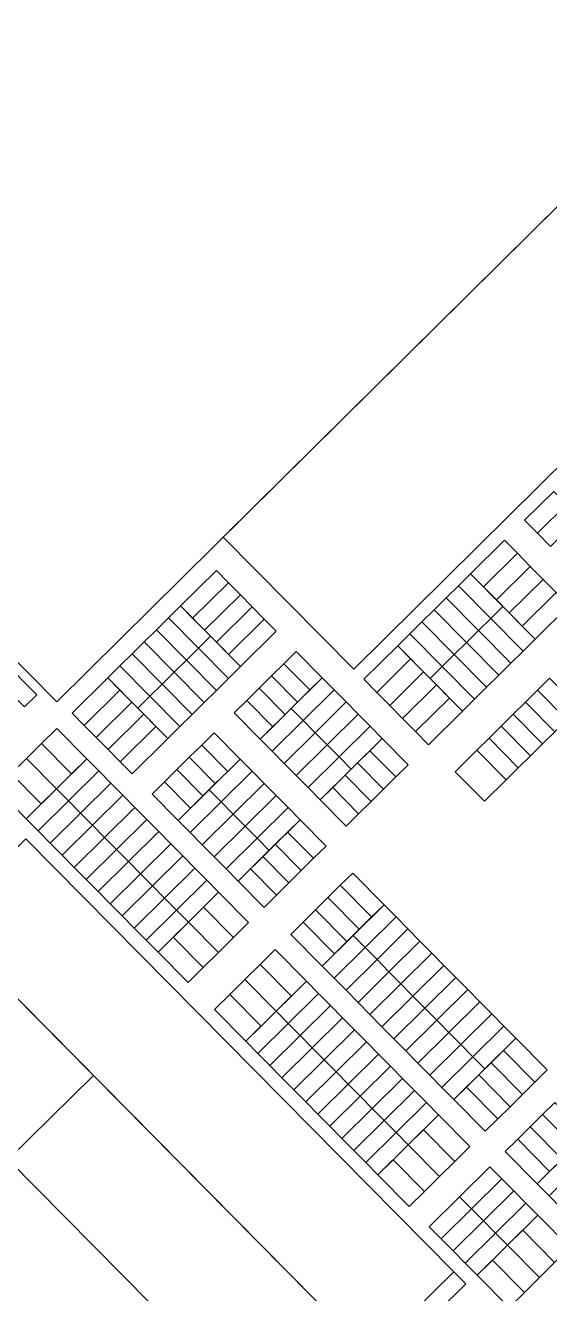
# Model space of a CAD drawing. Header units: metres. Extents: x 5590187 to 5598444, y 6961268 to 6971080.
# Drawn here: x 5595142 to 5595419, y 6967997 to 6968666 of the extents above; entities that cross this region are included whole.
import ezdxf

# ---------------------------------------------------------------- set-up
doc = ezdxf.new("R2010")
doc.units = ezdxf.units.M
doc.layers.add('zz_catastro_fontana', color=7, linetype='Continuous')

msp = doc.modelspace()

# ---------------------------------------------------------------- linework, layer by layer
at = {"layer": 'zz_catastro_fontana'}
for points in [[(5595162.65, 6969001.89), (5595507.2, 6968653.49), (5595158.79, 6968308.94), (5594814.24, 6968657.35), (5595162.65, 6969001.89)], [(5595576.11, 6968583.81), (5595315.51, 6968326.1), (5595246.6, 6968395.78), (5595507.2, 6968653.49), (5595576.11, 6968583.81)], [(5595405.63, 6968404.67), (5595420.98, 6968419.85), (5595427.8, 6968412.95), (5595412.45, 6968397.78), (5595405.63, 6968404.67)], [(5595412.45, 6968397.78), (5595427.8, 6968412.95), (5595434.62, 6968406.05), (5595419.28, 6968390.88), (5595412.45, 6968397.78)], [(5595377.07, 6968376.43), (5595394.97, 6968394.13), (5595401.79, 6968387.23), (5595383.89, 6968369.53), (5595377.07, 6968376.43)], [(5595383.89, 6968369.53), (5595401.79, 6968387.23), (5595408.61, 6968380.33), (5595390.71, 6968362.63), (5595383.89, 6968369.53)], [(5595390.71, 6968362.63), (5595408.61, 6968380.33), (5595415.43, 6968373.44), (5595397.53, 6968355.74), (5595390.71, 6968362.63)], [(5595224.13, 6968359.49), (5595242.97, 6968378.12), (5595249.3, 6968371.72), (5595230.46, 6968353.09), (5595224.13, 6968359.49)], [(5595370.67, 6968370.1), (5595377.07, 6968376.43), (5595394.12, 6968359.19), (5595387.72, 6968352.86), (5595370.67, 6968370.1)], [(5595397.53, 6968355.74), (5595415.43, 6968373.44), (5595422.25, 6968366.54), (5595404.35, 6968348.84), (5595397.53, 6968355.74)], [(5595230.46, 6968353.09), (5595249.3, 6968371.72), (5595255.63, 6968365.32), (5595236.78, 6968346.69), (5595230.46, 6968353.09)], [(5595236.78, 6968346.69), (5595255.63, 6968365.32), (5595261.95, 6968358.92), (5595243.11, 6968340.29), (5595236.78, 6968346.69)], [(5595364.27, 6968363.77), (5595370.67, 6968370.1), (5595387.72, 6968352.86), (5595381.32, 6968346.53), (5595364.27, 6968363.77)], [(5595404.35, 6968348.84), (5595422.25, 6968366.54), (5595429.07, 6968359.64), (5595411.17, 6968341.94), (5595404.35, 6968348.84)], [(5595217.73, 6968353.16), (5595224.13, 6968359.49), (5595239.95, 6968343.49), (5595233.55, 6968337.16), (5595217.73, 6968353.16)], [(5595243.11, 6968340.29), (5595261.95, 6968358.92), (5595268.28, 6968352.53), (5595249.44, 6968333.89), (5595243.11, 6968340.29)], [(5595357.87, 6968357.44), (5595364.27, 6968363.77), (5595381.32, 6968346.53), (5595374.93, 6968340.2), (5595357.87, 6968357.44)], [(5595387.72, 6968352.86), (5595394.12, 6968359.19), (5595411.17, 6968341.94), (5595404.78, 6968335.61), (5595387.72, 6968352.86)], [(5595211.33, 6968346.83), (5595217.73, 6968353.16), (5595233.55, 6968337.16), (5595227.15, 6968330.83), (5595211.33, 6968346.83)], [(5595249.44, 6968333.89), (5595268.28, 6968352.53), (5595274.61, 6968346.13), (5595255.77, 6968327.49), (5595249.44, 6968333.89)], [(5595351.47, 6968351.11), (5595357.87, 6968357.44), (5595374.93, 6968340.2), (5595368.53, 6968333.87), (5595351.47, 6968351.11)], [(5595381.32, 6968346.53), (5595387.72, 6968352.86), (5595404.78, 6968335.61), (5595398.38, 6968329.29), (5595381.32, 6968346.53)], [(5595204.93, 6968340.5), (5595211.33, 6968346.83), (5595227.15, 6968330.83), (5595220.75, 6968324.51), (5595204.93, 6968340.5)], [(5595345.07, 6968344.79), (5595351.47, 6968351.11), (5595368.53, 6968333.87), (5595362.13, 6968327.54), (5595345.07, 6968344.79)], [(5595374.93, 6968340.2), (5595381.32, 6968346.53), (5595398.38, 6968329.29), (5595391.98, 6968322.96), (5595374.93, 6968340.2)], [(5595198.53, 6968334.18), (5595204.93, 6968340.5), (5595220.75, 6968324.51), (5595214.35, 6968318.18), (5595198.53, 6968334.18)], [(5595233.55, 6968337.16), (5595239.95, 6968343.49), (5595255.77, 6968327.49), (5595249.37, 6968321.16), (5595233.55, 6968337.16)], [(5595320.79, 6968320.77), (5595338.68, 6968338.46), (5595345.5, 6968331.56), (5595327.61, 6968313.87), (5595320.79, 6968320.77)], [(5595338.68, 6968338.46), (5595345.07, 6968344.79), (5595362.13, 6968327.54), (5595355.73, 6968321.22), (5595338.68, 6968338.46)], [(5595368.53, 6968333.87), (5595374.93, 6968340.2), (5595391.98, 6968322.96), (5595385.58, 6968316.63), (5595368.53, 6968333.87)], [(5595192.13, 6968327.85), (5595198.53, 6968334.18), (5595214.35, 6968318.18), (5595207.95, 6968311.85), (5595192.13, 6968327.85)], [(5595227.15, 6968330.83), (5595233.55, 6968337.16), (5595249.37, 6968321.16), (5595242.97, 6968314.84), (5595227.15, 6968330.83)], [(5595278.62, 6968328.99), (5595285.16, 6968335.46), (5595298.87, 6968321.6), (5595292.33, 6968315.13), (5595278.62, 6968328.99)], [(5595362.13, 6968327.54), (5595368.53, 6968333.87), (5595385.58, 6968316.63), (5595379.18, 6968310.3), (5595362.13, 6968327.54)], [(5595123.52, 6968324.69), (5595129.92, 6968331.02), (5595148.2, 6968312.54), (5595141.8, 6968306.21), (5595123.52, 6968324.69)], [(5595185.73, 6968321.52), (5595192.13, 6968327.85), (5595207.95, 6968311.85), (5595201.55, 6968305.52), (5595185.73, 6968321.52)], [(5595220.75, 6968324.51), (5595227.15, 6968330.83), (5595242.97, 6968314.84), (5595236.57, 6968308.51), (5595220.75, 6968324.51)], [(5595272.08, 6968322.52), (5595278.62, 6968328.99), (5595292.33, 6968315.13), (5595285.79, 6968308.66), (5595272.08, 6968322.52)], [(5595327.61, 6968313.87), (5595345.5, 6968331.56), (5595352.32, 6968324.66), (5595334.43, 6968306.97), (5595327.61, 6968313.87)], [(5595355.73, 6968321.22), (5595362.13, 6968327.54), (5595379.18, 6968310.3), (5595372.78, 6968303.97), (5595355.73, 6968321.22)], [(5595166.89, 6968302.89), (5595185.73, 6968321.52), (5595192.06, 6968315.12), (5595173.22, 6968296.49), (5595166.89, 6968302.89)], [(5595214.35, 6968318.18), (5595220.75, 6968324.51), (5595236.57, 6968308.51), (5595230.17, 6968302.18), (5595214.35, 6968318.18)], [(5595265.53, 6968316.05), (5595272.08, 6968322.52), (5595285.79, 6968308.66), (5595279.25, 6968302.19), (5595265.53, 6968316.05)], [(5595282.52, 6968305.42), (5595298.87, 6968321.6), (5595305.2, 6968315.2), (5595288.84, 6968299.02), (5595282.52, 6968305.42)], [(5595334.43, 6968306.97), (5595352.32, 6968324.66), (5595359.14, 6968317.77), (5595341.25, 6968300.08), (5595334.43, 6968306.97)], [(5595412.44, 6968315.07), (5595418.84, 6968321.39), (5595434.31, 6968305.75), (5595427.91, 6968299.42), (5595412.44, 6968315.07)], [(5595173.22, 6968296.49), (5595192.06, 6968315.12), (5595198.39, 6968308.72), (5595179.55, 6968290.09), (5595173.22, 6968296.49)], [(5595201.55, 6968305.52), (5595207.95, 6968311.85), (5595223.77, 6968295.85), (5595217.37, 6968289.52), (5595201.55, 6968305.52)], [(5595207.95, 6968311.85), (5595214.35, 6968318.18), (5595230.17, 6968302.18), (5595223.77, 6968295.85), (5595207.95, 6968311.85)], [(5595258.99, 6968309.58), (5595265.53, 6968316.05), (5595279.25, 6968302.19), (5595272.7, 6968295.72), (5595258.99, 6968309.58)], [(5595288.84, 6968299.02), (5595305.2, 6968315.2), (5595311.53, 6968308.8), (5595295.17, 6968292.62), (5595288.84, 6968299.02)], [(5595341.25, 6968300.08), (5595359.14, 6968317.77), (5595365.96, 6968310.87), (5595348.07, 6968293.18), (5595341.25, 6968300.08)], [(5595406.04, 6968308.74), (5595412.44, 6968315.07), (5595427.91, 6968299.42), (5595421.51, 6968293.09), (5595406.04, 6968308.74)], [(5595179.55, 6968290.09), (5595198.39, 6968308.72), (5595204.72, 6968302.32), (5595185.87, 6968283.69), (5595179.55, 6968290.09)], [(5595252.45, 6968303.12), (5595258.99, 6968309.58), (5595272.7, 6968295.72), (5595266.16, 6968289.25), (5595252.45, 6968303.12)], [(5595266.16, 6968289.25), (5595282.52, 6968305.42), (5595288.84, 6968299.02), (5595272.49, 6968282.85), (5595266.16, 6968289.25)], [(5595295.17, 6968292.62), (5595311.53, 6968308.8), (5595317.86, 6968302.4), (5595301.5, 6968286.23), (5595295.17, 6968292.62)], [(5595348.07, 6968293.18), (5595365.96, 6968310.87), (5595372.78, 6968303.97), (5595354.89, 6968286.28), (5595348.07, 6968293.18)], [(5595399.64, 6968302.41), (5595406.04, 6968308.74), (5595421.51, 6968293.09), (5595415.11, 6968286.77), (5595399.64, 6968302.41)], [(5595185.87, 6968283.69), (5595204.72, 6968302.32), (5595211.04, 6968295.92), (5595192.2, 6968277.29), (5595185.87, 6968283.69)], [(5595272.49, 6968282.85), (5595288.84, 6968299.02), (5595295.17, 6968292.62), (5595278.82, 6968276.45), (5595272.49, 6968282.85)], [(5595301.5, 6968286.23), (5595317.86, 6968302.4), (5595324.18, 6968296), (5595307.83, 6968279.83), (5595301.5, 6968286.23)], [(5595393.24, 6968296.08), (5595399.64, 6968302.41), (5595415.11, 6968286.77), (5595408.71, 6968280.44), (5595393.24, 6968296.08)], [(5595150.76, 6968286.94), (5595158.76, 6968294.85), (5595174.58, 6968278.85), (5595166.58, 6968270.94), (5595150.76, 6968286.94)], [(5595192.2, 6968277.29), (5595211.04, 6968295.92), (5595217.37, 6968289.52), (5595198.53, 6968270.89), (5595192.2, 6968277.29)], [(5595235.24, 6968286.1), (5595241.79, 6968292.57), (5595255.5, 6968278.7), (5595248.96, 6968272.23), (5595235.24, 6968286.1)], [(5595278.82, 6968276.45), (5595295.17, 6968292.62), (5595301.5, 6968286.23), (5595285.15, 6968270.05), (5595278.82, 6968276.45)], [(5595307.83, 6968279.83), (5595324.18, 6968296), (5595330.51, 6968289.6), (5595314.16, 6968273.43), (5595307.83, 6968279.83)], [(5595386.84, 6968289.75), (5595393.24, 6968296.08), (5595408.71, 6968280.44), (5595402.31, 6968274.11), (5595386.84, 6968289.75)], [(5595142.76, 6968279.03), (5595150.76, 6968286.94), (5595166.58, 6968270.94), (5595158.58, 6968263.03), (5595142.76, 6968279.03)], [(5595228.7, 6968279.63), (5595235.24, 6968286.1), (5595248.96, 6968272.23), (5595242.41, 6968265.76), (5595228.7, 6968279.63)], [(5595285.15, 6968270.05), (5595301.5, 6968286.23), (5595307.83, 6968279.83), (5595291.48, 6968263.65), (5595285.15, 6968270.05)], [(5595323.97, 6968283.13), (5595330.51, 6968289.6), (5595344.22, 6968275.73), (5595337.68, 6968269.26), (5595323.97, 6968283.13)], [(5595380.44, 6968283.42), (5595386.84, 6968289.75), (5595402.31, 6968274.11), (5595395.91, 6968267.78), (5595380.44, 6968283.42)], [(5595134.76, 6968271.12), (5595142.76, 6968279.03), (5595158.58, 6968263.03), (5595150.58, 6968255.12), (5595134.76, 6968271.12)], [(5595158.58, 6968263.03), (5595174.58, 6968278.85), (5595180.91, 6968272.45), (5595164.91, 6968256.63), (5595158.58, 6968263.03)], [(5595222.16, 6968273.16), (5595228.7, 6968279.63), (5595242.41, 6968265.76), (5595235.87, 6968259.3), (5595222.16, 6968273.16)], [(5595239.14, 6968262.53), (5595255.5, 6968278.7), (5595261.83, 6968272.3), (5595245.47, 6968256.13), (5595239.14, 6968262.53)], [(5595291.48, 6968263.65), (5595307.83, 6968279.83), (5595314.16, 6968273.43), (5595297.8, 6968257.25), (5595291.48, 6968263.65)], [(5595317.43, 6968276.66), (5595323.97, 6968283.13), (5595337.68, 6968269.26), (5595331.14, 6968262.8), (5595317.43, 6968276.66)], [(5595368.95, 6968272.06), (5595380.44, 6968283.42), (5595395.91, 6968267.78), (5595384.42, 6968256.42), (5595368.95, 6968272.06)], [(5595164.91, 6968256.63), (5595180.91, 6968272.45), (5595187.24, 6968266.05), (5595171.24, 6968250.23), (5595164.91, 6968256.63)], [(5595215.62, 6968266.69), (5595222.16, 6968273.16), (5595235.87, 6968259.3), (5595229.33, 6968252.83), (5595215.62, 6968266.69)], [(5595245.47, 6968256.13), (5595261.83, 6968272.3), (5595268.15, 6968265.9), (5595251.8, 6968249.73), (5595245.47, 6968256.13)], [(5595310.89, 6968270.19), (5595317.43, 6968276.66), (5595331.14, 6968262.8), (5595324.6, 6968256.33), (5595310.89, 6968270.19)], [(5595126.76, 6968263.21), (5595134.76, 6968271.12), (5595150.58, 6968255.12), (5595142.59, 6968247.21), (5595126.76, 6968263.21)], [(5595171.24, 6968250.23), (5595187.24, 6968266.05), (5595193.57, 6968259.65), (5595177.57, 6968243.83), (5595171.24, 6968250.23)], [(5595209.08, 6968260.22), (5595215.62, 6968266.69), (5595229.33, 6968252.83), (5595222.79, 6968246.36), (5595209.08, 6968260.22)], [(5595251.8, 6968249.73), (5595268.15, 6968265.9), (5595274.48, 6968259.51), (5595258.13, 6968243.33), (5595251.8, 6968249.73)], [(5595304.35, 6968263.72), (5595310.89, 6968270.19), (5595324.6, 6968256.33), (5595318.06, 6968249.86), (5595304.35, 6968263.72)], [(5595142.59, 6968247.21), (5595158.58, 6968263.03), (5595164.91, 6968256.63), (5595148.91, 6968240.81), (5595142.59, 6968247.21)], [(5595177.57, 6968243.83), (5595193.57, 6968259.65), (5595199.9, 6968253.25), (5595183.9, 6968237.43), (5595177.57, 6968243.83)], [(5595222.79, 6968246.36), (5595239.14, 6968262.53), (5595245.47, 6968256.13), (5595229.12, 6968239.96), (5595222.79, 6968246.36)], [(5595258.13, 6968243.33), (5595274.48, 6968259.51), (5595280.81, 6968253.11), (5595264.46, 6968236.93), (5595258.13, 6968243.33)], [(5595297.8, 6968257.25), (5595304.35, 6968263.72), (5595318.06, 6968249.86), (5595311.52, 6968243.39), (5595297.8, 6968257.25)], [(5595148.91, 6968240.81), (5595164.91, 6968256.63), (5595171.24, 6968250.23), (5595155.24, 6968234.41), (5595148.91, 6968240.81)], [(5595183.9, 6968237.43), (5595199.9, 6968253.25), (5595206.22, 6968246.85), (5595190.23, 6968231.03), (5595183.9, 6968237.43)], [(5595229.12, 6968239.96), (5595245.47, 6968256.13), (5595251.8, 6968249.73), (5595235.45, 6968233.56), (5595229.12, 6968239.96)], [(5595264.46, 6968236.93), (5595280.81, 6968253.11), (5595287.14, 6968246.71), (5595270.79, 6968230.53), (5595264.46, 6968236.93)], [(5595155.24, 6968234.41), (5595171.24, 6968250.23), (5595177.57, 6968243.83), (5595161.57, 6968228.01), (5595155.24, 6968234.41)], [(5595190.23, 6968231.03), (5595206.22, 6968246.85), (5595212.55, 6968240.45), (5595196.55, 6968224.63), (5595190.23, 6968231.03)], [(5595235.45, 6968233.56), (5595251.8, 6968249.73), (5595258.13, 6968243.33), (5595241.77, 6968227.16), (5595235.45, 6968233.56)], [(5595280.6, 6968240.24), (5595287.14, 6968246.71), (5595300.85, 6968232.84), (5595294.31, 6968226.37), (5595280.6, 6968240.24)], [(5595161.57, 6968228.01), (5595177.57, 6968243.83), (5595183.9, 6968237.43), (5595167.9, 6968221.61), (5595161.57, 6968228.01)], [(5595196.55, 6968224.63), (5595212.55, 6968240.45), (5595218.88, 6968234.05), (5595202.88, 6968218.23), (5595196.55, 6968224.63)], [(5595241.77, 6968227.16), (5595258.13, 6968243.33), (5595264.46, 6968236.93), (5595248.1, 6968220.76), (5595241.77, 6968227.16)], [(5595274.06, 6968233.77), (5595280.6, 6968240.24), (5595294.31, 6968226.37), (5595287.77, 6968219.9), (5595274.06, 6968233.77)], [(5595098.14, 6968192.7), (5595142.53, 6968236.6), (5595368.24, 6968008.36), (5595323.85, 6967964.46), (5595098.14, 6968192.7)], [(5595167.9, 6968221.61), (5595183.9, 6968237.43), (5595190.23, 6968231.03), (5595174.23, 6968215.21), (5595167.9, 6968221.61)], [(5595202.88, 6968218.23), (5595218.88, 6968234.05), (5595225.21, 6968227.66), (5595209.21, 6968211.83), (5595202.88, 6968218.23)], [(5595248.1, 6968220.76), (5595264.46, 6968236.93), (5595270.79, 6968230.53), (5595254.43, 6968214.36), (5595248.1, 6968220.76)], [(5595267.51, 6968227.3), (5595274.06, 6968233.77), (5595287.77, 6968219.9), (5595281.23, 6968213.43), (5595267.51, 6968227.3)], [(5595174.23, 6968215.21), (5595190.23, 6968231.03), (5595196.55, 6968224.63), (5595180.56, 6968208.81), (5595174.23, 6968215.21)], [(5595180.56, 6968208.81), (5595196.55, 6968224.63), (5595202.88, 6968218.23), (5595186.88, 6968202.41), (5595180.56, 6968208.81)], [(5595209.21, 6968211.83), (5595225.21, 6968227.66), (5595231.54, 6968221.26), (5595215.54, 6968205.43), (5595209.21, 6968211.83)], [(5595260.97, 6968220.83), (5595267.51, 6968227.3), (5595281.23, 6968213.43), (5595274.68, 6968206.97), (5595260.97, 6968220.83)], [(5595186.88, 6968202.41), (5595202.88, 6968218.23), (5595209.21, 6968211.83), (5595193.21, 6968196.01), (5595186.88, 6968202.41)], [(5595215.54, 6968205.43), (5595231.54, 6968221.26), (5595237.87, 6968214.86), (5595221.87, 6968199.04), (5595215.54, 6968205.43)], [(5595254.43, 6968214.36), (5595260.97, 6968220.83), (5595274.68, 6968206.97), (5595268.14, 6968200.5), (5595254.43, 6968214.36)], [(5595308.37, 6968212.15), (5595314.91, 6968218.62), (5595331.44, 6968201.91), (5595324.9, 6968195.44), (5595308.37, 6968212.15)], [(5595032.15, 6968169.64), (5595065.37, 6968202.49), (5595080.48, 6968187.2), (5595086.83, 6968193.47), (5595071.71, 6968208.76), (5595077.04, 6968214.03), (5595178.09, 6968111.86), (5595133.2, 6968067.47), (5595032.15, 6968169.64)], [(5595193.21, 6968196.01), (5595209.21, 6968211.83), (5595215.54, 6968205.43), (5595199.54, 6968189.61), (5595193.21, 6968196.01)], [(5595221.87, 6968199.04), (5595237.87, 6968214.86), (5595244.19, 6968208.46), (5595228.2, 6968192.64), (5595221.87, 6968199.04)], [(5595301.83, 6968205.68), (5595308.37, 6968212.15), (5595324.9, 6968195.44), (5595318.35, 6968188.97), (5595301.83, 6968205.68)], [(5595199.54, 6968189.61), (5595215.54, 6968205.43), (5595221.87, 6968199.04), (5595205.87, 6968183.21), (5595199.54, 6968189.61)], [(5595236.2, 6968200.55), (5595244.19, 6968208.46), (5595260.02, 6968192.46), (5595252.02, 6968184.55), (5595236.2, 6968200.55)], [(5595295.29, 6968199.21), (5595301.83, 6968205.68), (5595318.35, 6968188.97), (5595311.81, 6968182.5), (5595295.29, 6968199.21)], [(5595205.87, 6968183.21), (5595221.87, 6968199.04), (5595228.2, 6968192.64), (5595212.2, 6968176.82), (5595205.87, 6968183.21)], [(5595228.2, 6968192.64), (5595236.2, 6968200.55), (5595252.02, 6968184.55), (5595244.02, 6968176.64), (5595228.2, 6968192.64)], [(5595288.75, 6968192.74), (5595295.29, 6968199.21), (5595311.81, 6968182.5), (5595305.27, 6968176.04), (5595288.75, 6968192.74)], [(5595315.08, 6968185.74), (5595331.44, 6968201.91), (5595337.77, 6968195.51), (5595321.41, 6968179.34), (5595315.08, 6968185.74)], [(5595220.2, 6968184.73), (5595228.2, 6968192.64), (5595244.02, 6968176.64), (5595236.02, 6968168.73), (5595220.2, 6968184.73)], [(5595282.21, 6968186.28), (5595288.75, 6968192.74), (5595305.27, 6968176.04), (5595298.73, 6968169.57), (5595282.21, 6968186.28)], [(5595321.41, 6968179.34), (5595337.77, 6968195.51), (5595344.09, 6968189.11), (5595327.74, 6968172.94), (5595321.41, 6968179.34)], [(5595212.2, 6968176.82), (5595220.2, 6968184.73), (5595236.02, 6968168.73), (5595228.02, 6968160.82), (5595212.2, 6968176.82)], [(5595298.73, 6968169.57), (5595315.08, 6968185.74), (5595321.41, 6968179.34), (5595305.06, 6968163.17), (5595298.73, 6968169.57)], [(5595327.74, 6968172.94), (5595344.09, 6968189.11), (5595350.42, 6968182.71), (5595334.07, 6968166.54), (5595327.74, 6968172.94)], [(5595266.08, 6968170.33), (5595274.08, 6968178.24), (5595290.6, 6968161.53), (5595282.6, 6968153.62), (5595266.08, 6968170.33)], [(5595305.06, 6968163.17), (5595321.41, 6968179.34), (5595327.74, 6968172.94), (5595311.39, 6968156.77), (5595305.06, 6968163.17)], [(5595334.07, 6968166.54), (5595350.42, 6968182.71), (5595356.75, 6968176.31), (5595340.4, 6968160.14), (5595334.07, 6968166.54)], [(5595311.39, 6968156.77), (5595327.74, 6968172.94), (5595334.07, 6968166.54), (5595317.72, 6968150.37), (5595311.39, 6968156.77)], [(5595340.4, 6968160.14), (5595356.75, 6968176.31), (5595363.08, 6968169.91), (5595346.73, 6968153.74), (5595340.4, 6968160.14)], [(5595258.08, 6968162.42), (5595266.08, 6968170.33), (5595282.6, 6968153.62), (5595274.6, 6968145.71), (5595258.08, 6968162.42)], [(5595317.72, 6968150.37), (5595334.07, 6968166.54), (5595340.4, 6968160.14), (5595324.04, 6968143.97), (5595317.72, 6968150.37)], [(5595346.73, 6968153.74), (5595363.08, 6968169.91), (5595369.41, 6968163.52), (5595353.05, 6968147.34), (5595346.73, 6968153.74)], [(5595250.08, 6968154.51), (5595258.08, 6968162.42), (5595274.6, 6968145.71), (5595266.61, 6968137.8), (5595250.08, 6968154.51)], [(5595274.6, 6968145.71), (5595290.6, 6968161.53), (5595296.93, 6968155.13), (5595280.93, 6968139.31), (5595274.6, 6968145.71)], [(5595324.04, 6968143.97), (5595340.4, 6968160.14), (5595346.73, 6968153.74), (5595330.37, 6968137.57), (5595324.04, 6968143.97)], [(5595353.05, 6968147.34), (5595369.41, 6968163.52), (5595375.74, 6968157.12), (5595359.38, 6968140.94), (5595353.05, 6968147.34)], [(5595242.08, 6968146.6), (5595250.08, 6968154.51), (5595266.61, 6968137.8), (5595258.61, 6968129.89), (5595242.08, 6968146.6)], [(5595280.93, 6968139.31), (5595296.93, 6968155.13), (5595303.26, 6968148.73), (5595287.26, 6968132.91), (5595280.93, 6968139.31)], [(5595330.37, 6968137.57), (5595346.73, 6968153.74), (5595353.05, 6968147.34), (5595336.7, 6968131.17), (5595330.37, 6968137.57)], [(5595359.38, 6968140.94), (5595375.74, 6968157.12), (5595382.07, 6968150.72), (5595365.71, 6968134.54), (5595359.38, 6968140.94)], [(5595258.61, 6968129.89), (5595274.6, 6968145.71), (5595280.93, 6968139.31), (5595264.93, 6968123.49), (5595258.61, 6968129.89)], [(5595287.26, 6968132.91), (5595303.26, 6968148.73), (5595309.59, 6968142.33), (5595293.59, 6968126.51), (5595287.26, 6968132.91)], [(5595336.7, 6968131.17), (5595353.05, 6968147.34), (5595359.38, 6968140.94), (5595343.03, 6968124.77), (5595336.7, 6968131.17)], [(5595365.71, 6968134.54), (5595382.07, 6968150.72), (5595388.39, 6968144.32), (5595372.04, 6968128.14), (5595365.71, 6968134.54)], [(5595264.93, 6968123.49), (5595280.93, 6968139.31), (5595287.26, 6968132.91), (5595271.26, 6968117.09), (5595264.93, 6968123.49)], [(5595293.59, 6968126.51), (5595309.59, 6968142.33), (5595315.92, 6968135.93), (5595299.92, 6968120.11), (5595293.59, 6968126.51)], [(5595343.03, 6968124.77), (5595359.38, 6968140.94), (5595365.71, 6968134.54), (5595349.36, 6968118.37), (5595343.03, 6968124.77)], [(5595372.04, 6968128.14), (5595388.39, 6968144.32), (5595394.72, 6968137.92), (5595378.37, 6968121.75), (5595372.04, 6968128.14)], [(5595378.37, 6968121.75), (5595394.72, 6968137.92), (5595401.05, 6968131.52), (5595384.7, 6968115.35), (5595378.37, 6968121.75)], [(5595271.26, 6968117.09), (5595287.26, 6968132.91), (5595293.59, 6968126.51), (5595277.59, 6968110.69), (5595271.26, 6968117.09)], [(5595299.92, 6968120.11), (5595315.92, 6968135.93), (5595322.25, 6968129.53), (5595306.25, 6968113.71), (5595299.92, 6968120.11)], [(5595349.36, 6968118.37), (5595365.71, 6968134.54), (5595372.04, 6968128.14), (5595355.69, 6968111.97), (5595349.36, 6968118.37)], [(5595394.51, 6968125.05), (5595401.05, 6968131.52), (5595417.57, 6968114.81), (5595411.03, 6968108.34), (5595394.51, 6968125.05)], [(5595277.59, 6968110.69), (5595293.59, 6968126.51), (5595299.92, 6968120.11), (5595283.92, 6968104.29), (5595277.59, 6968110.69)], [(5595306.25, 6968113.71), (5595322.25, 6968129.53), (5595328.57, 6968123.13), (5595312.58, 6968107.31), (5595306.25, 6968113.71)], [(5595355.69, 6968111.97), (5595372.04, 6968128.14), (5595378.37, 6968121.75), (5595362.01, 6968105.57), (5595355.69, 6968111.97)], [(5595387.97, 6968118.58), (5595394.51, 6968125.05), (5595411.03, 6968108.34), (5595404.49, 6968101.87), (5595387.97, 6968118.58)], [(5595283.92, 6968104.29), (5595299.92, 6968120.11), (5595306.25, 6968113.71), (5595290.25, 6968097.89), (5595283.92, 6968104.29)], [(5595312.58, 6968107.31), (5595328.57, 6968123.13), (5595334.9, 6968116.73), (5595318.9, 6968100.91), (5595312.58, 6968107.31)], [(5595362.01, 6968105.57), (5595378.37, 6968121.75), (5595384.7, 6968115.35), (5595368.34, 6968099.17), (5595362.01, 6968105.57)], [(5595381.43, 6968112.11), (5595387.97, 6968118.58), (5595404.49, 6968101.87), (5595397.95, 6968095.4), (5595381.43, 6968112.11)], [(5595348.34, 6967807.25), (5595292.09, 6967864.14), (5595313.42, 6967885.23), (5595133.2, 6968067.47), (5595178.09, 6968111.86), (5595379.4, 6967908.29), (5595361.62, 6967890.71), (5595396.78, 6967855.16), (5595348.34, 6967807.25)], [(5595290.25, 6968097.89), (5595306.25, 6968113.71), (5595312.58, 6968107.31), (5595296.58, 6968091.49), (5595290.25, 6968097.89)], [(5595318.9, 6968100.91), (5595334.9, 6968116.73), (5595341.23, 6968110.33), (5595325.23, 6968094.51), (5595318.9, 6968100.91)], [(5595374.88, 6968105.64), (5595381.43, 6968112.11), (5595397.95, 6968095.4), (5595391.41, 6968088.93), (5595374.88, 6968105.64)], [(5595296.58, 6968091.49), (5595312.58, 6968107.31), (5595318.9, 6968100.91), (5595302.91, 6968085.09), (5595296.58, 6968091.49)], [(5595325.23, 6968094.51), (5595341.23, 6968110.33), (5595347.56, 6968103.94), (5595331.56, 6968088.11), (5595325.23, 6968094.51)], [(5595368.34, 6968099.17), (5595374.88, 6968105.64), (5595391.41, 6968088.93), (5595384.87, 6968082.46), (5595368.34, 6968099.17)], [(5595302.91, 6968085.09), (5595318.9, 6968100.91), (5595325.23, 6968094.51), (5595309.23, 6968078.69), (5595302.91, 6968085.09)], [(5595331.56, 6968088.11), (5595347.56, 6968103.94), (5595353.89, 6968097.54), (5595337.89, 6968081.71), (5595331.56, 6968088.11)], [(5595337.89, 6968081.71), (5595353.89, 6968097.54), (5595360.22, 6968091.14), (5595344.22, 6968075.32), (5595337.89, 6968081.71)], [(5595415.04, 6968091.21), (5595421.58, 6968097.67), (5595438.46, 6968080.61), (5595431.91, 6968074.14), (5595415.04, 6968091.21)], [(5595309.23, 6968078.69), (5595325.23, 6968094.51), (5595331.56, 6968088.11), (5595315.56, 6968072.29), (5595309.23, 6968078.69)], [(5595352.22, 6968083.23), (5595360.22, 6968091.14), (5595376.74, 6968074.43), (5595368.74, 6968066.52), (5595352.22, 6968083.23)], [(5595408.5, 6968084.74), (5595415.04, 6968091.21), (5595431.91, 6968074.14), (5595425.37, 6968067.67), (5595408.5, 6968084.74)], [(5595315.56, 6968072.29), (5595331.56, 6968088.11), (5595337.89, 6968081.71), (5595321.89, 6968065.89), (5595315.56, 6968072.29)], [(5595401.96, 6968078.27), (5595408.5, 6968084.74), (5595425.37, 6968067.67), (5595418.83, 6968061.2), (5595401.96, 6968078.27)], [(5595321.89, 6968065.89), (5595337.89, 6968081.71), (5595344.22, 6968075.32), (5595328.22, 6968059.49), (5595321.89, 6968065.89)], [(5595344.22, 6968075.32), (5595352.22, 6968083.23), (5595368.74, 6968066.52), (5595360.74, 6968058.61), (5595344.22, 6968075.32)], [(5595395.41, 6968071.8), (5595401.96, 6968078.27), (5595418.83, 6968061.2), (5595412.29, 6968054.73), (5595395.41, 6968071.8)], [(5595336.22, 6968067.4), (5595344.22, 6968075.32), (5595360.74, 6968058.61), (5595352.74, 6968050.7), (5595336.22, 6968067.4)], [(5595412.29, 6968054.73), (5595428.64, 6968070.91), (5595434.97, 6968064.51), (5595418.62, 6968048.33), (5595412.29, 6968054.73)], [(5595328.22, 6968059.49), (5595336.22, 6968067.4), (5595352.74, 6968050.7), (5595344.74, 6968042.79), (5595328.22, 6968059.49)], [(5595418.62, 6968048.33), (5595434.97, 6968064.51), (5595441.3, 6968058.11), (5595424.95, 6968041.94), (5595418.62, 6968048.33)], [(5595371.29, 6968047.94), (5595387.29, 6968063.76), (5595393.62, 6968057.36), (5595377.62, 6968041.54), (5595371.29, 6968047.94)], [(5595377.62, 6968041.54), (5595393.62, 6968057.36), (5595399.94, 6968050.96), (5595383.95, 6968035.14), (5595377.62, 6968041.54)], [(5595383.95, 6968035.14), (5595399.94, 6968050.96), (5595406.27, 6968044.56), (5595390.27, 6968028.74), (5595383.95, 6968035.14)], [(5595355.29, 6968032.12), (5595371.29, 6968047.94), (5595377.62, 6968041.54), (5595361.62, 6968025.72), (5595355.29, 6968032.12)], [(5595390.27, 6968028.74), (5595406.27, 6968044.56), (5595412.6, 6968038.16), (5595396.6, 6968022.34), (5595390.27, 6968028.74)], [(5595361.62, 6968025.72), (5595377.62, 6968041.54), (5595383.95, 6968035.14), (5595367.95, 6968019.32), (5595361.62, 6968025.72)], [(5595404.6, 6968030.25), (5595412.6, 6968038.16), (5595429.48, 6968021.1), (5595421.48, 6968013.19), (5595404.6, 6968030.25)], [(5595367.95, 6968019.32), (5595383.95, 6968035.14), (5595390.27, 6968028.74), (5595374.28, 6968012.92), (5595367.95, 6968019.32)], [(5595374.28, 6968012.92), (5595390.27, 6968028.74), (5595396.6, 6968022.34), (5595380.6, 6968006.52), (5595374.28, 6968012.92)], [(5595396.6, 6968022.34), (5595404.6, 6968030.25), (5595421.48, 6968013.19), (5595413.48, 6968005.28), (5595396.6, 6968022.34)], [(5595388.6, 6968014.43), (5595396.6, 6968022.34), (5595413.48, 6968005.28), (5595405.48, 6967997.37), (5595388.6, 6968014.43)], [(5595380.6, 6968006.52), (5595388.6, 6968014.43), (5595405.48, 6967997.37), (5595397.48, 6967989.46), (5595380.6, 6968006.52)], [(5595330.18, 6967958.06), (5595323.85, 6967964.46), (5595368.24, 6968008.36), (5595374.57, 6968001.96), (5595330.18, 6967958.06)]]:
    msp.add_lwpolyline(points, close=True, dxfattribs=at)

doc.saveas('drawing.dxf')
